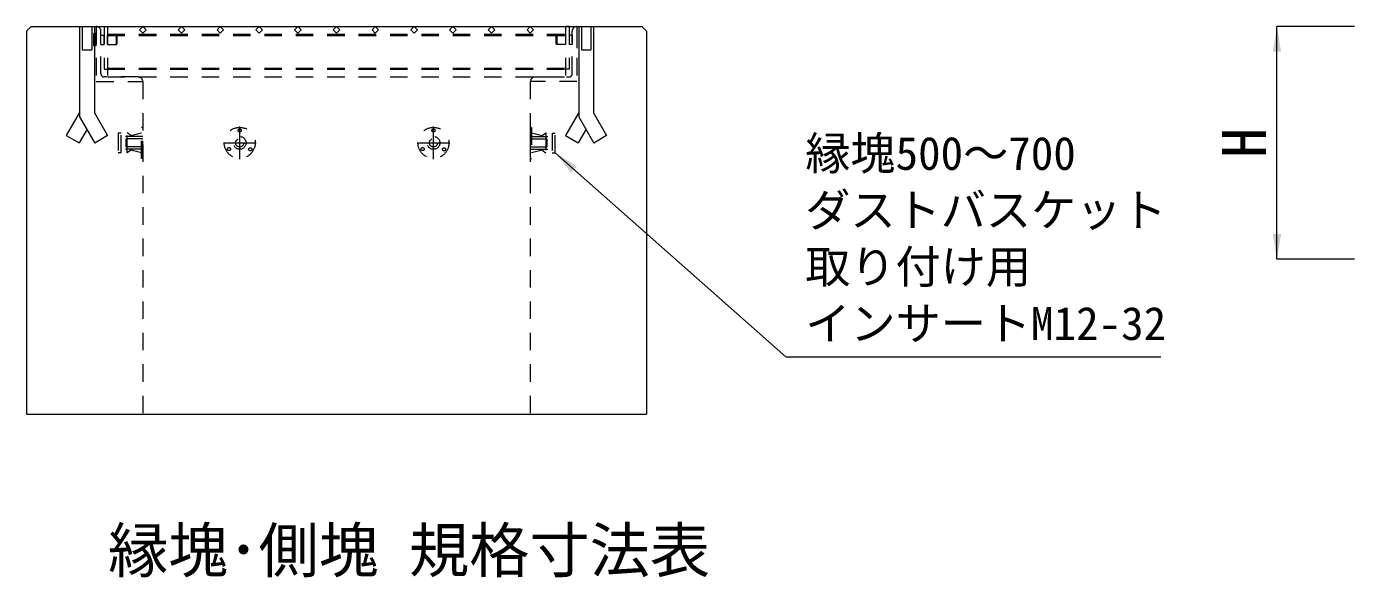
# Model space of a CAD drawing. Units: millimetres at full size, sheet at 1:30; details may follow other scales. Extents: x 19038 to 49388, y -43687 to -27642.
# Drawn here: x 20804 to 22518, y -37747 to -37036 of the extents above; entities that cross this region are included whole.
import ezdxf
from ezdxf.enums import TextEntityAlignment as Align

# ---------------------------------------------------------------- set-up
doc = ezdxf.new("R2010")
doc.units = ezdxf.units.MM
doc.header["$LTSCALE"] = 30
for name, pattern in [('DASHED', [7.5, 6, -1.5]), ('USER1', [1.35, 0.75, -0.6]), ('USER3', [28.575, 19.05, -3.175, 3.175, -3.175])]:
    doc.linetypes.add(name, pattern=pattern)
for name, color, linetype, lineweight in [('(0-0)', 7, 'Continuous', 5), ('0_2', 7, 'Continuous', 9), ('インサート', 3, 'USER1', 5), ('寸法線', 7, 'Continuous', 9), ('本体', 2, 'Continuous', 13), ('ｸﾞﾚｰﾁﾝｸﾞ', 7, 'Continuous', 5)]:
    doc.layers.add(name, color=color, linetype=linetype, lineweight=lineweight)
doc.styles.add('ＭＳ ゴシック', font='')
doc.styles.get('ＭＳ ゴシック').set_extended_font_data('MS Gothic')

# ---------------------------------------------------------------- blocks, each defined once
blk = doc.blocks.new('filled_arrow')
at = {"color": 0, "linetype": 'Continuous', "lineweight": -2}
blk.add_solid([(7.5, 1.25), (0, 0), (7.5, -1.25)], dxfattribs=at)

msp = doc.modelspace()

# ---------------------------------------------------------------- linework, layer by layer
at = {"layer": '(0-0)', "color": 2, "linetype": 'USER1', "lineweight": 13}
for p, q in [((20894.48, -37036.38), (20894.48, -37107.38)), ((20900.48, -37097.38), (20900.48, -37042.38)), ((21508.48, -37097.38), (21508.48, -37042.38)), ((21514.48, -37036.38), (21514.48, -37107.38)), ((20894.48, -37107.38), (20954.48, -37107.38)), ((20948.48, -37101.38), (20904.48, -37101.38)), ((21514.48, -37107.38), (21454.48, -37107.38)), ((21460.48, -37101.38), (21504.48, -37101.38))]:
    msp.add_line(p, q, dxfattribs=at)
at = {"layer": '(0-0)', "linetype": 'USER1', "lineweight": 9}
for p, q in [((20904.48, -37036.38), (20908.98, -37036.38)), ((20904.48, -37036.38), (20904.48, -37091.38)), ((20908.98, -37036.38), (21499.98, -37036.38)), ((20908.98, -37036.38), (20908.98, -37101.38)), ((20908.98, -37036.38), (20910.98, -37036.38)), ((20908.98, -37036.38), (20908.98, -37091.38)), ((20954.48, -37036.38), (20950.24, -37040.62)), ((20950.24, -37040.62), (20954.48, -37044.87)), ((20958.73, -37040.62), (20954.48, -37036.38)), ((20954.48, -37044.87), (20958.73, -37040.62)), ((20957.48, -37036.38), (20959.48, -37036.38)), ((20999.28, -37036.38), (21001.48, -37036.38)), ((21004.48, -37036.38), (21000.24, -37040.62)), ((21000.24, -37040.62), (21004.48, -37044.87)), ((21008.73, -37040.62), (21004.48, -37036.38)), ((21004.48, -37044.87), (21008.73, -37040.62)), ((21007.48, -37036.38), (21009.48, -37036.38)), ((21054.48, -37036.38), (21050.24, -37040.62)), ((21050.24, -37040.62), (21054.48, -37044.87)), ((21058.73, -37040.62), (21054.48, -37036.38)), ((21054.48, -37044.87), (21058.73, -37040.62)), ((21104.48, -37036.38), (21100.24, -37040.62)), ((21100.24, -37040.62), (21104.48, -37044.87)), ((21108.73, -37040.62), (21104.48, -37036.38)), ((21104.48, -37044.87), (21108.73, -37040.62)), ((21154.48, -37036.38), (21150.24, -37040.62)), ((21150.24, -37040.62), (21154.48, -37044.87)), ((21158.73, -37040.62), (21154.48, -37036.38)), ((21154.48, -37044.87), (21158.73, -37040.62)), ((21204.48, -37036.38), (21200.24, -37040.62)), ((21200.24, -37040.62), (21204.48, -37044.87)), ((21208.73, -37040.62), (21204.48, -37036.38)), ((21204.48, -37044.87), (21208.73, -37040.62)), ((21234.08, -37036.38), (21236.08, -37036.38)), ((21254.48, -37036.38), (21250.24, -37040.62)), ((21250.24, -37040.62), (21254.48, -37044.87)), ((21258.73, -37040.62), (21254.48, -37036.38)), ((21254.48, -37044.87), (21258.73, -37040.62)), ((21304.48, -37036.38), (21300.24, -37040.62)), ((21300.24, -37040.62), (21304.48, -37044.87)), ((21308.73, -37040.62), (21304.48, -37036.38)), ((21304.48, -37044.87), (21308.73, -37040.62)), ((21315.08, -37036.38), (21317.08, -37036.38)), ((21354.48, -37036.38), (21350.24, -37040.62)), ((21350.24, -37040.62), (21354.48, -37044.87)), ((21358.73, -37040.62), (21354.48, -37036.38)), ((21354.48, -37044.87), (21358.73, -37040.62)), ((21399.29, -37036.38), (21401.48, -37036.38)), ((21404.48, -37036.38), (21400.24, -37040.62)), ((21400.24, -37040.62), (21404.48, -37044.87)), ((21408.73, -37040.62), (21404.48, -37036.38)), ((21404.48, -37044.87), (21408.73, -37040.62)), ((21454.48, -37036.38), (21450.24, -37040.62)), ((21450.24, -37040.62), (21454.48, -37044.87)), ((21458.73, -37040.62), (21454.48, -37036.38)), ((21454.48, -37044.87), (21458.73, -37040.62)), ((21499.98, -37036.38), (21499.98, -37101.38)), ((21504.48, -37036.38), (21499.98, -37036.38)), ((21499.98, -37036.38), (21499.98, -37091.38)), ((21504.48, -37036.38), (21504.48, -37091.38)), ((20891.48, -37061.38), (20891.48, -37045.38)), ((20894.48, -37045.38), (20891.48, -37045.38)), ((20894.48, -37061.38), (20894.48, -37045.38)), ((20908.98, -37046.38), (21499.98, -37046.38)), ((20908.98, -37047.88), (21499.98, -37047.88)), ((20894.48, -37061.38), (20891.48, -37061.38)), ((20904.48, -37091.38), (20908.98, -37091.38)), ((20908.98, -37089.88), (21499.98, -37089.88)), ((20908.98, -37091.38), (21499.98, -37091.38)), ((21504.48, -37091.38), (21499.98, -37091.38)), ((20908.98, -37101.38), (21499.98, -37101.38))]:
    msp.add_line(p, q, dxfattribs=at)
at = {"layer": '(0-0)', "color": 2, "linetype": 'USER1', "lineweight": 9}
for p, q in [((20900.48, -37059.38), (20900.48, -37047.38)), ((20900.48, -37047.38), (20904.48, -37047.38)), ((20900.48, -37059.38), (20904.48, -37059.38)), ((20904.48, -37059.38), (20904.48, -37047.38)), ((20908.98, -37059.38), (20908.98, -37047.38)), ((20908.98, -37047.38), (20920.48, -37047.38)), ((20908.98, -37059.38), (20920.48, -37059.38)), ((20920.48, -37059.38), (20920.48, -37047.38)), ((20921.48, -37048.38), (20920.48, -37047.38)), ((20920.48, -37059.38), (20921.48, -37058.38)), ((20921.48, -37058.38), (20921.48, -37048.38)), ((21488.48, -37047.38), (21487.48, -37048.38)), ((21487.48, -37048.38), (21487.48, -37058.38)), ((21487.48, -37058.38), (21488.48, -37059.38)), ((21499.98, -37047.38), (21488.48, -37047.38)), ((21488.48, -37047.38), (21488.48, -37059.38)), ((21499.98, -37059.38), (21488.48, -37059.38)), ((21499.98, -37047.38), (21499.98, -37059.38)), ((21508.48, -37047.38), (21504.48, -37047.38)), ((21504.48, -37047.38), (21504.48, -37059.38)), ((21508.48, -37059.38), (21504.48, -37059.38)), ((21508.48, -37047.38), (21508.48, -37059.38))]:
    msp.add_line(p, q, dxfattribs=at)
at = {"layer": '(0-0)', "color": 2, "linetype": 'USER1', "lineweight": 13}
for centre, radius, start, end in [((20894.48, -37042.38), 6, 0, 90), ((21514.48, -37042.38), 6, 90, 180), ((20904.48, -37097.38), 4, 180, 270), ((20948.48, -37107.38), 6, 0, 90), ((21460.48, -37107.38), 6, 90, 180), ((21504.48, -37097.38), 4, 270, 0)]:
    msp.add_arc(centre, radius, start, end, dxfattribs=at)
at = {"layer": 'インサート', "linetype": 'DASHED', "lineweight": 9}
for p, q in [((20872.98, -37036.38), (20872.98, -37152.86)), ((20876.4, -37036.38), (20876.4, -37066.38)), ((20888.56, -37036.38), (20888.56, -37066.38)), ((20891.98, -37036.38), (20891.98, -37147.77)), ((21516.98, -37036.38), (21516.98, -37152.86)), ((21520.4, -37036.38), (21520.4, -37066.38)), ((21532.56, -37036.38), (21532.56, -37066.38)), ((21535.98, -37036.38), (21535.98, -37147.77)), ((20876.4, -37066.38), (20888.56, -37066.38)), ((21520.4, -37066.38), (21532.56, -37066.38)), ((20872.98, -37147.06), (20855.77, -37176.88)), ((20872.98, -37152.86), (20892.44, -37186.56)), ((20891.98, -37147.77), (20908.9, -37177.06)), ((21516.98, -37147.06), (21499.77, -37176.88)), ((21516.98, -37152.86), (21536.44, -37186.56)), ((21535.98, -37147.77), (21552.9, -37177.06)), ((20855.77, -37176.88), (20872.22, -37186.38)), ((20882.48, -37168.6), (20872.22, -37186.38)), ((20908.9, -37177.06), (20892.44, -37186.56)), ((21499.77, -37176.88), (21516.22, -37186.38)), ((21526.48, -37168.6), (21516.22, -37186.38)), ((21552.9, -37177.06), (21536.44, -37186.56))]:
    msp.add_line(p, q, dxfattribs=at)
at = {"layer": 'インサート'}
for p, q in [((20926.48, -37173.63), (20922.48, -37173.63)), ((20922.48, -37173.63), (20922.48, -37199.13)), ((20926.48, -37199.13), (20926.48, -37173.63)), ((20954.48, -37178.13), (20926.48, -37178.13)), ((20934.48, -37199.38), (20934.48, -37173.38)), ((20939.18, -37176.88), (20934.48, -37173.38)), ((20939.18, -37176.88), (20952.98, -37173.38)), ((20952.98, -37206.38), (20952.98, -37166.38)), ((20954.48, -37166.38), (20952.98, -37166.38)), ((20954.48, -37206.38), (20954.48, -37166.38)), ((21454.48, -37166.38), (21454.48, -37206.38)), ((21454.48, -37166.38), (21455.98, -37166.38)), ((21454.48, -37178.13), (21482.48, -37178.13)), ((21455.98, -37166.38), (21455.98, -37206.38)), ((21455.98, -37173.38), (21469.78, -37176.88)), ((21469.78, -37176.88), (21474.48, -37173.38)), ((21474.48, -37173.38), (21474.48, -37199.38)), ((21482.48, -37173.63), (21482.48, -37199.13)), ((21482.48, -37173.63), (21486.48, -37173.63)), ((21486.48, -37199.13), (21486.48, -37173.63)), ((20954.48, -37194.63), (20926.48, -37194.63)), ((20954.48, -37181.13), (20932.98, -37181.13)), ((20932.98, -37191.63), (20932.98, -37181.13)), ((20954.48, -37191.63), (20932.98, -37191.63)), ((20934.48, -37191.63), (20934.48, -37181.13)), ((20939.18, -37195.88), (20934.48, -37199.38)), ((20952.98, -37199.38), (20939.18, -37195.88)), ((21454.48, -37181.13), (21475.98, -37181.13)), ((21454.48, -37191.63), (21475.98, -37191.63)), ((21454.48, -37194.63), (21482.48, -37194.63)), ((21469.78, -37195.88), (21455.98, -37199.38)), ((21469.78, -37195.88), (21474.48, -37199.38)), ((21474.48, -37181.13), (21474.48, -37191.63)), ((21475.98, -37181.13), (21475.98, -37191.63)), ((20926.48, -37199.13), (20922.48, -37199.13)), ((20954.48, -37206.38), (20952.98, -37206.38)), ((21454.48, -37206.38), (21455.98, -37206.38)), ((21482.48, -37199.13), (21486.48, -37199.13))]:
    msp.add_line(p, q, dxfattribs=at)
for centre, radius in [((21079.48, -37186.38), 20), ((21079.48, -37186.38), 8.25), ((21079.48, -37170.38), 2), ((21329.48, -37186.38), 20), ((21329.48, -37186.38), 8.25), ((21329.48, -37170.38), 2), ((21065.63, -37194.38), 2), ((21079.48, -37186.38), 5.25), ((21093.19, -37194.63), 2), ((21315.63, -37194.38), 2), ((21329.48, -37186.38), 5.25), ((21343.19, -37194.63), 2)]:
    msp.add_circle(centre, radius, dxfattribs=at)
at = {"layer": '寸法線'}
for p, q in [((22417.83, -37336.38), (22417.83, -37036.38)), ((22517.83, -37036.38), (22417.83, -37036.38)), ((22517.83, -37336.38), (22417.83, -37336.38))]:
    msp.add_line(p, q, dxfattribs=at)
at = {"layer": '寸法線', "linetype": 'USER3'}
for p, q in [((21079.48, -37207.44), (21079.48, -37165.32)), ((21329.48, -37207.44), (21329.48, -37165.32)), ((21058.42, -37186.38), (21100.54, -37186.38)), ((21308.42, -37186.38), (21350.54, -37186.38))]:
    msp.add_line(p, q, dxfattribs=at)
at = {"layer": '寸法線'}
msp.add_lwpolyline([(21486.48, -37199.13), (21784.19, -37462.25), (22268.1, -37462.25)], dxfattribs=at)
at = {"layer": '本体'}
for p, q in [((20810.48, -37036.38), (20804.48, -37042.38)), ((20804.48, -37042.38), (20804.48, -37536.38)), ((20810.48, -37036.38), (20894.48, -37036.38)), ((20894.48, -37036.38), (21514.48, -37036.38)), ((21514.48, -37036.38), (21598.48, -37036.38)), ((21598.48, -37036.38), (21604.48, -37042.38)), ((21604.48, -37042.38), (21604.48, -37536.38)), ((20804.48, -37536.38), (21604.48, -37536.38))]:
    msp.add_line(p, q, dxfattribs=at)
at = {"layer": '本体', "linetype": 'USER1', "lineweight": 9}
for p, q in [((20954.48, -37107.38), (20954.48, -37536.38)), ((21454.48, -37107.38), (21454.48, -37536.38))]:
    msp.add_line(p, q, dxfattribs=at)
at = {"layer": 'ｸﾞﾚｰﾁﾝｸﾞ', "linetype": 'USER1', "lineweight": 9}
msp.add_line((21514.48, -37042.38), (21514.48, -37064.38), dxfattribs=at)

# ---------------------------------------------------------------- block references
at = {"layer": '寸法線', "xscale": 4.33, "yscale": 4.33}
for p, rotation in [((22417.83, -37036.38), 270), ((21486.48, -37199.13), 318.5), ((22417.83, -37336.38), 90)]:
    msp.add_blockref('filled_arrow', p, dxfattribs=dict(at, rotation=rotation))

# ---------------------------------------------------------------- texts
at = {"layer": '0_2', "style": 'ＭＳ ゴシック'}
msp.add_text('縁塊･側塊 規格寸法表', height=56.96, dxfattribs=at).set_placement((20909.6, -37683.26), align=Align.TOP_LEFT)
at = {"layer": '寸法線', "style": 'ＭＳ ゴシック'}
for s, p in [('縁塊500～700', (21809.19, -37233.99)), ('ダストバスケット', (21809.19, -37307.11)), ('取り付け用', (21809.19, -37380.24)), ('インサートM12-32', (21809.19, -37453.36))]:
    msp.add_text(s, height=42.72, dxfattribs=at).set_placement(p, align=Align.BOTTOM_LEFT)
msp.add_text('H', height=56.96, rotation=90, dxfattribs=at).set_placement((22375.33, -37186.38), align=Align.MIDDLE_CENTER)

doc.saveas('drawing.dxf')
